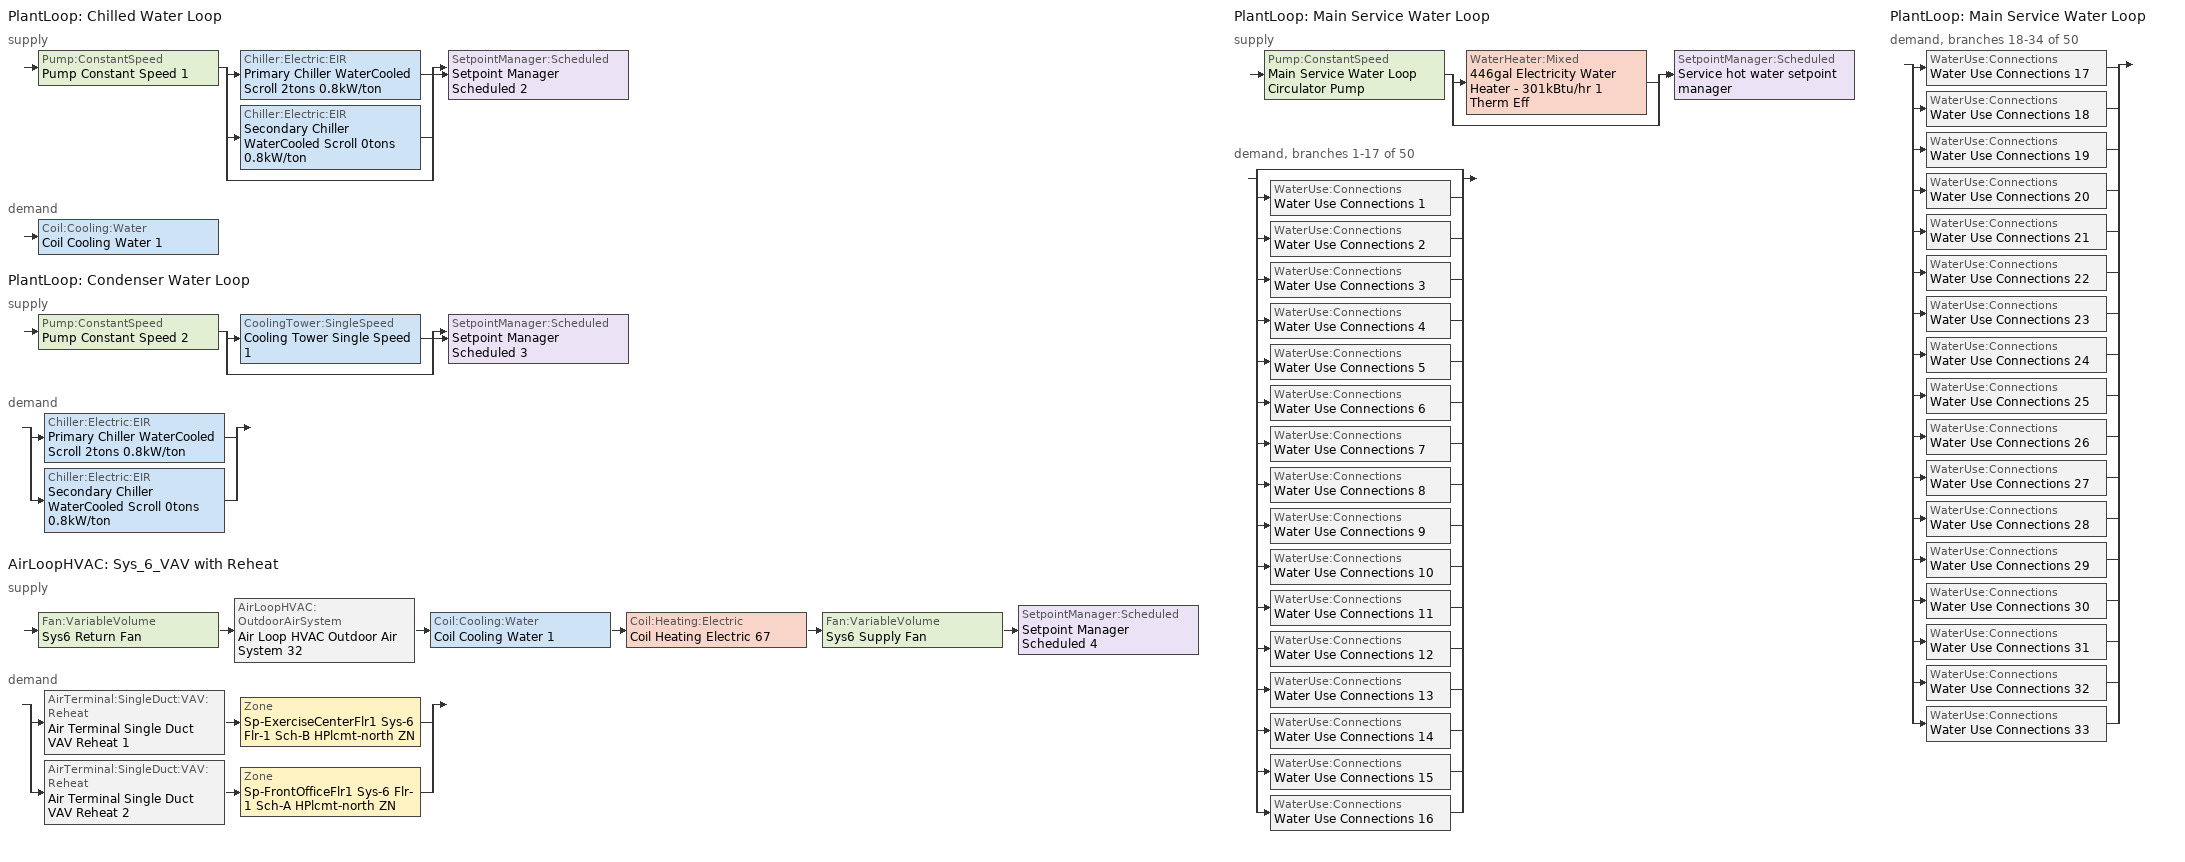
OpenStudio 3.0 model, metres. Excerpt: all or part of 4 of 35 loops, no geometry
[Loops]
PlantLoop 'Chilled Water Loop'
 supply: Pump:ConstantSpeed 'Pump Constant Speed 1' > split
  | Chiller:Electric:EIR 'Primary Chiller WaterCooled Scroll 2tons 0.8kW/ton'
  | Chiller:Electric:EIR 'Secondary Chiller WaterCooled Scroll 0tons 0.8kW/ton'
  | bypass
  join > SetpointManager:Scheduled 'Setpoint Manager Scheduled 2'
 demand: Coil:Cooling:Water 'Coil Cooling Water 1'
PlantLoop 'Condenser Water Loop'
 supply: Pump:ConstantSpeed 'Pump Constant Speed 2' > split
  | CoolingTower:SingleSpeed 'Cooling Tower Single Speed 1'
  | bypass
  join > SetpointManager:Scheduled 'Setpoint Manager Scheduled 3'
 demand: split
  | Chiller:Electric:EIR 'Primary Chiller WaterCooled Scroll 2tons 0.8kW/ton'
  | Chiller:Electric:EIR 'Secondary Chiller WaterCooled Scroll 0tons 0.8kW/ton'
AirLoopHVAC 'Sys_6_VAV with Reheat'
 supply: Fan:VariableVolume 'Sys6 Return Fan' > AirLoopHVAC:OutdoorAirSystem 'Air Loop HVAC Outdoor Air System 32' > Coil:Cooling:Water 'Coil Cooling Water 1' > Coil:Heating:Electric 'Coil Heating Electric 67' > Fan:VariableVolume 'Sys6 Supply Fan' > SetpointManager:Scheduled 'Setpoint Manager Scheduled 4'
 demand: split
  | AirTerminal:SingleDuct:VAV:Reheat 'Air Terminal Single Duct VAV Reheat 1' > Zone 'Sp-ExerciseCenterFlr1 Sys-6 Flr-1 Sch-B HPlcmt-north ZN'
  | AirTerminal:SingleDuct:VAV:Reheat 'Air Terminal Single Duct VAV Reheat 2' > Zone 'Sp-FrontOfficeFlr1 Sys-6 Flr-1 Sch-A HPlcmt-north ZN'
PlantLoop 'Main Service Water Loop'
 supply: Pump:ConstantSpeed 'Main Service Water Loop Circulator Pump' > split
  | WaterHeater:Mixed '446gal Electricity Water Heater - 301kBtu/hr 1 Therm Eff'
  | bypass
  join > SetpointManager:Scheduled 'Service hot water setpoint manager'
 demand, branches 1-17 of 50: split
  | bypass
  | WaterUse:Connections 'Water Use Connections 1'
  | WaterUse:Connections 'Water Use Connections 2'
  | WaterUse:Connections 'Water Use Connections 3'
  | WaterUse:Connections 'Water Use Connections 4'
  | WaterUse:Connections 'Water Use Connections 5'
  | WaterUse:Connections 'Water Use Connections 6'
  | WaterUse:Connections 'Water Use Connections 7'
  | WaterUse:Connections 'Water Use Connections 8'
  | WaterUse:Connections 'Water Use Connections 9'
  | WaterUse:Connections 'Water Use Connections 10'
  | WaterUse:Connections 'Water Use Connections 11'
  | WaterUse:Connections 'Water Use Connections 12'
  | WaterUse:Connections 'Water Use Connections 13'
  | WaterUse:Connections 'Water Use Connections 14'
  | WaterUse:Connections 'Water Use Connections 15'
  | WaterUse:Connections 'Water Use Connections 16'
PlantLoop 'Main Service Water Loop'
 demand, branches 18-34 of 50: split
  | WaterUse:Connections 'Water Use Connections 17'
  | WaterUse:Connections 'Water Use Connections 18'
  | WaterUse:Connections 'Water Use Connections 19'
  | WaterUse:Connections 'Water Use Connections 20'
  | WaterUse:Connections 'Water Use Connections 21'
  | WaterUse:Connections 'Water Use Connections 22'
  | WaterUse:Connections 'Water Use Connections 23'
  | WaterUse:Connections 'Water Use Connections 24'
  | WaterUse:Connections 'Water Use Connections 25'
  | WaterUse:Connections 'Water Use Connections 26'
  | WaterUse:Connections 'Water Use Connections 27'
  | WaterUse:Connections 'Water Use Connections 28'
  | WaterUse:Connections 'Water Use Connections 29'
  | WaterUse:Connections 'Water Use Connections 30'
  | WaterUse:Connections 'Water Use Connections 31'
  | WaterUse:Connections 'Water Use Connections 32'
  | WaterUse:Connections 'Water Use Connections 33'
[Sizing:Zone] Zone Cooling Design Supply Air Temperature Input Method=SupplyAirTemperature; Zone Cooling Design Supply Air Temperature {C}=13; Zone Cooling Design Supply Air Temperature Difference {deltaC}=11.11; Zone Heating Design Supply Air Temperature Input Method=SupplyAirTemperature; Zone Heating Design Supply Air Temperature {C}=43; Zone Heating Design Supply Air Temperature Difference {deltaC}=11.11; Zone Cooling Design Supply Air Humidity Ratio {kg-H2O/kg-air}=0.0085; Zone Heating Design Supply Air Humidity Ratio {kg-H2O/kg-air}=0.008; Zone Heating Sizing Factor=1.3; Zone Cooling Sizing Factor=1.1; Cooling Design Air Flow Method=DesignDay; Heating Design Air Flow Method=DesignDay; Account for Dedicated Outdoor Air System=No; Dedicated Outdoor Air System Control Strategy=NeutralSupplyAir; Dedicated Outdoor Air Low Setpoint Temperature for Design {C}=autosize; Dedicated Outdoor Air High Setpoint Temperature for Design {C}=autosize
Sp-ExerciseCenterFlr1 Sys-6 Flr-1 Sch-B HPlcmt-north ZN; Sp-FrontOfficeFlr1 Sys-6 Flr-1 Sch-A HPlcmt-north ZN
[Zone equipment]
Sp-ExerciseCenterFlr1 Sys-6 Flr-1 Sch-B HPlcmt-north ZN: Air Terminal Single Duct VAV Reheat 1, Zone HVAC Baseboard Convective Electric 66
Sp-FrontOfficeFlr1 Sys-6 Flr-1 Sch-A HPlcmt-north ZN: Air Terminal Single Duct VAV Reheat 2, Zone HVAC Baseboard Convective Electric 67
[AirLoopHVAC]
Sys_6_VAV with Reheat: Availability Schedule=Sys_6_VAV with Reheat Occ Sch; Design Supply Air Flow Rate {m3/s}=AutoSize
[Sizing:System]
Sys_6_VAV with Reheat: Type of Load to Size On=Sensible; Design Outdoor Air Flow Rate {m3/s}=Autosize; Central Heating Maximum System Air Flow Ratio=0.3; Preheat Design Temperature {C}=7; Preheat Design Humidity Ratio {kg-H2O/kg-Air}=0.008; Precool Design Temperature {C}=12.8; Precool Design Humidity Ratio {kg-H2O/kg-Air}=0.008; Central Cooling Design Supply Air Temperature {C}=13; Central Heating Design Supply Air Temperature {C}=13.1; Sizing Option=NonCoincident; 100% Outdoor Air in Cooling=No; 100% Outdoor Air in Heating=No; Central Cooling Design Supply Air Humidity Ratio {kg-H2O/kg-Air}=0.0085; Central Heating Design Supply Air Humidity Ratio {kg-H2O/kg-Air}=0.008; Cooling Design Air Flow Method=DesignDay; Cooling Design Air Flow Rate {m3/s}=0; Heating Design Air Flow Method=DesignDay; Heating Design Air Flow Rate {m3/s}=0; System Outdoor Air Method=ZoneSum; Zone Maximum Outdoor Air Fraction=1; Cooling Supply Air Flow Rate Per Floor Area {m3/s-m2}=0.00996765; Cooling Fraction of Autosized Cooling Supply Air Flow Rate=1; Cooling Supply Air Flow Rate Per Unit Cooling Capacity {m3/s-W}=3.94755e-05; Heating Supply Air Flow Rate Per Floor Area {m3/s-m2}=0.00996765; Heating Fraction of Autosized Heating Supply Air Flow Rate=1; Heating Fraction of Autosized Cooling Supply Air Flow Rate=1; Heating Supply Air Flow Rate Per Unit Heating Capacity {m3/s-W}=3.15882e-05; Cooling Design Capacity Method=CoolingDesignCapacity; Cooling Design Capacity {W}=autosize; Cooling Design Capacity Per Floor Area {W/m2}=234.7; Fraction of Autosized Cooling Design Capacity=1; Heating Design Capacity Method=HeatingDesignCapacity; Heating Design Capacity {W}=autosize; Heating Design Capacity Per Floor Area {W/m2}=157; Fraction of Autosized Heating Design Capacity=1; Central Cooling Capacity Control Method=OnOff
[Coil:Heating:Electric] Availability Schedule=Always On Discrete
Coil Heating Electric 67; Coil Heating Electric 68; Coil Heating Electric 69
[Controller:OutdoorAir]
Controller Outdoor Air 32: Minimum Outdoor Air Flow Rate {m3/s}=autosize; Maximum Outdoor Air Flow Rate {m3/s}=Autosize; Economizer Control Type=NoEconomizer; Economizer Control Action Type=ModulateFlow; Economizer Maximum Limit Dry-Bulb Temperature {C}=28; Economizer Maximum Limit Enthalpy {J/kg}=64000; Economizer Minimum Limit Dry-Bulb Temperature {C}=-100; Lockout Type=NoLockout; Minimum Limit Type=FixedMinimum; Minimum Outdoor Air Schedule=Sys_6_VAV with Reheat Occ Sch; Controller Mechanical Ventilation=Controller Mechanical Ventilation 32; High Humidity Control=No; Heat Recovery Bypass Control Type=BypassWhenWithinEconomizerLimits
[Controller:MechanicalVentilation]
Controller Mechanical Ventilation 32: Availability Schedule=Always On Discrete; System Outdoor Air Method=ZoneSum
[AirLoopHVAC:OutdoorAirSystem]
Air Loop HVAC Outdoor Air System 32: Controller=Controller Outdoor Air 32
[SetpointManager:Scheduled] Control Variable=Temperature
Name | Schedule
Setpoint Manager Scheduled 2 | CHW Temp
Setpoint Manager Scheduled 3 | CW Temp
Setpoint Manager Scheduled 4 | Supply Air Temp
Service hot water setpoint manager | Service Water Loop Temp - 140F
[ZoneHVAC:Baseboard:Convective:Electric] Availability Schedule=Always On Discrete; Nominal Capacity {W}=autosize; Efficiency=1
Zone HVAC Baseboard Convective Electric 66; Zone HVAC Baseboard Convective Electric 67
[PlantLoop] Glycol Concentration=0; Plant Loop Volume {m3}=Autocalculate; Load Distribution Scheme=Optimal
Name | Maximum Loop Temperature {C} | Minimum Loop Temperature {C}
Chilled Water Loop; Condenser Water Loop
Main Service Water Loop | 60 | 10
[Sizing:Plant] Sizing Option=NonCoincident; Zone Timesteps in Averaging Window=1; Coincident Sizing Factor Mode=None
Name | Loop Type | Design Loop Exit Temperature {C} | Loop Design Temperature Difference {deltaC}
Chilled Water Loop | Cooling | 7 | 6
Condenser Water Loop | Condenser | 29 | 6
Main Service Water Loop | Heating | 60 | 5
[Pump:ConstantSpeed] Rated Flow Rate {m3/s}=autosize; Rated Power Consumption {W}=autosize; Motor Efficiency=0.855; Fraction of Motor Inefficiencies to Fluid Stream=0; Pump Control Type=Intermittent; Design Power Sizing Method=PowerPerFlowPerPressure; Design Electric Power per Unit Flow Rate {W/(m3/s)}=348701.1; Design Shaft Power per Unit Flow Rate per Unit Head {W-s/m3-Pa}=1.28205
Name | Rated Pump Head {Pa}
Pump Constant Speed 1; Pump Constant Speed 2 | 179352
Main Service Water Loop Circulator Pump | 172447
[Chiller:Electric:EIR] Reference COP {W/W}=4.5032; Reference Chilled Water Flow Rate {m3/s}=Autosize; Cooling Capacity Function of Temperature Curve=WaterCooled_Scroll_CAPFT_NECB2011; Electric Input to Cooling Output Ratio Function of Temperature Curve=WaterCooled_Scroll_EIRFT_NECB2011; Electric Input to Cooling Output Ratio Function of Part Load Ratio Curve=WaterCooled_Scroll_EIRFPLR_NECB2011; Minimum Part Load Ratio=0.25; Minimum Unloading Ratio=0.25; Condenser Type=WaterCooled; Chiller Flow Mode=LeavingSetpointModulated; Design Heat Recovery Water Flow Rate {m3/s}=Autosize; Sizing Factor=1; Basin Heater Capacity {W/K}=0; Basin Heater Setpoint Temperature {C}=10; Condenser Heat Recovery Relative Capacity Fraction=1
Name | Reference Capacity {W}
Primary Chiller WaterCooled Scroll 2tons 0.8kW/ton | 7365.48
Secondary Chiller WaterCooled Scroll 0tons 0.8kW/ton | 0.001
[CoolingTower:SingleSpeed]
Cooling Tower Single Speed 1: Design Water Flow Rate {m3/s}=autosize; Design Air Flow Rate {m3/s}=autosize; Fan Power at Design Air Flow Rate {W}=135.016; U-Factor Times Area Value at Design Air Flow Rate {W/K}=autosize; Air Flow Rate in Free Convection Regime {m3/s}=autosize; U-Factor Times Area Value at Free Convection Air Flow Rate {W/K}=autosize; Performance Input Method=UFactorTimesAreaAndDesignWaterFlowRate; Free Convection Capacity {W}=0; Basin Heater Capacity {W/K}=0; Evaporation Loss Mode=LossFactor; Evaporation Loss Factor {percent/K}=0.2; Drift Loss Percent {percent}=0.008; Blowdown Calculation Mode=ConcentrationRatio; Blowdown Concentration Ratio=3; Capacity Control=FanCycling; Number of Cells=1; Cell Control=MinimalCell; Cell Minimum  Water Flow Rate Fraction=0.33; Cell Maximum Water Flow Rate Fraction=2.5; Sizing Factor=1; Free Convection Air Flow Rate Sizing Factor=0.1; Free Convection U-Factor Times Area Value Sizing Factor=0.1; Heat Rejection Capacity and Nominal Capacity Sizing Ratio=1.25; Free Convection Nominal Capacity Sizing Factor=0.1; Design Inlet Air Dry-Bulb Temperature {C}=35; Design Inlet Air Wet-Bulb Temperature {C}=24; Design Approach Temperature {deltaC}=5; Design Range Temperature {deltaC}=6
[Fan:VariableVolume] Availability Schedule=Always On Discrete; Maximum Flow Rate {m3/s}=Autosize; Fan Power Minimum Flow Rate Input Method=Fraction; Fan Power Minimum Flow Fraction=0.68; Fan Power Minimum Air Flow Rate {m3/s}=0; Motor In Airstream Fraction=1; Fan Power Coefficient 1=-2.4176; Fan Power Coefficient 2=9.5874; Fan Power Coefficient 3=-11.559; Fan Power Coefficient 4=5.4009; Fan Power Coefficient 5=0
Name | Fan Total Efficiency | Pressure Rise {Pa} | Motor Efficiency
Sys6 Supply Fan | 0.549965 | 1000 | 0.8461
Sys6 Return Fan | 0.299975 | 250 | 0.4615
[Coil:Cooling:Water]
Coil Cooling Water 1: Availability Schedule=Always On Discrete
[Controller:WaterCoil]
Controller Water Coil 1: Water Coil=Coil Cooling Water 1; Action=Reverse; Minimum Actuated Flow {m3/s}=0
[AirTerminal:SingleDuct:VAV:Reheat] Availability Schedule=Always On Discrete; Maximum Air Flow Rate {m3/s}=AutoSize; Zone Minimum Air Flow Input Method=Constant; Constant Minimum Air Flow Fraction=0.3; Maximum Hot Water or Steam Flow Rate {m3/s}=AutoSize; Minimum Hot Water or Steam Flow Rate {m3/s}=0; Convergence Tolerance=0.001; Damper Heating Action=Normal; Maximum Flow per Zone Floor Area During Reheat {m3/s-m2}=AutoSize; Maximum Flow Fraction During Reheat=0.5; Maximum Reheat Air Temperature {C}=43; Control For Outdoor Air=No
Name | Fixed Minimum Air Flow Rate {m3/s} | Reheat Coil
Air Terminal Single Duct VAV Reheat 1 | 0.0652179 | Coil Heating Electric 68
Air Terminal Single Duct VAV Reheat 2 | 0.260872 | Coil Heating Electric 69
[WaterHeater:Mixed]
446gal Electricity Water Heater - 301kBtu/hr 1 Therm Eff: Tank Volume {m3}=1.68934; Setpoint Temperature Schedule=Service Water Loop Temp - 140F; Deadband Temperature Difference {deltaC}=2; Maximum Temperature Limit {C}=60; Heater Control Type=Cycle; Heater Maximum Capacity {W}=88267.9; Heater Fuel Type=Electricity; Heater Thermal Efficiency=1; Off Cycle Parasitic Fuel Consumption Rate {W}=137.414; Off Cycle Parasitic Fuel Type=Electricity; Off Cycle Parasitic Heat Fraction to Tank=0.8; On Cycle Parasitic Fuel Consumption Rate {W}=137.414; On Cycle Parasitic Fuel Type=Electricity; On Cycle Parasitic Heat Fraction to Tank=0; Ambient Temperature Indicator=Schedule; Ambient Temperature Schedule=Water Heater Ambient Temp Schedule - 70f; Off Cycle Loss Coefficient to Ambient Temperature {W/K}=5.7228; On Cycle Loss Coefficient to Ambient Temperature {W/K}=5.7228; Use Side Effectiveness=1; Source Side Effectiveness=1; Use Side Design Flow Rate {m3/s}=autosize; Source Side Design Flow Rate {m3/s}=autosize; Indirect Water Heating Recovery Time {hr}=1.5; Source Side Flow Control Mode=IndirectHeatPrimarySetpoint
[WaterUse:Connections]
Name | Water Use Equipment Name 1
Water Use Connections 1 | Employeeloungeflr1 Service Water Use 0.02gal/min
Water Use Connections 2 | Exercisecenterflr1 Service Water Use 0.05gal/min
Water Use Connections 3 | Frontloungeflr1 Service Water Use 0.04gal/min
Water Use Connections 4 | Frontofficeflr1 Service Water Use 0.05gal/min
Water Use Connections 5 | Frontstorageflr1 Service Water Use 0.0gal/min
Water Use Connections 6 | Frontstorageflr2 Service Water Use 0.0gal/min
Water Use Connections 7 | Frontstorageflr3 Service Water Use 0.0gal/min
Water Use Connections 8 | Frontstorageflr4 Service Water Use 0.0gal/min
Water Use Connections 9 | Guestroom101 Service Water Use 0.07gal/min
Water Use Connections 10 | Guestroom102 Service Water Use 0.07gal/min
Water Use Connections 11 | Guestroom103 Service Water Use 0.07gal/min
Water Use Connections 12 | Guestroom104 Service Water Use 0.07gal/min
Water Use Connections 13 | Guestroom105 Service Water Use 0.07gal/min
Water Use Connections 14 | Guestroom201 Service Water Use 0.07gal/min
Water Use Connections 15 | Guestroom202_205 Service Water Use 0.27gal/min
Water Use Connections 16 | Guestroom206_208 Service Water Use 0.22gal/min
Water Use Connections 17 | Guestroom209_212 Service Water Use 0.27gal/min
Water Use Connections 18 | Guestroom213 Service Water Use 0.07gal/min
Water Use Connections 19 | Guestroom214 Service Water Use 0.07gal/min
Water Use Connections 20 | Guestroom215_218 Service Water Use 0.27gal/min
Water Use Connections 21 | Guestroom219 Service Water Use 0.07gal/min
Water Use Connections 22 | Guestroom220_223 Service Water Use 0.27gal/min
Water Use Connections 23 | Guestroom224 Service Water Use 0.07gal/min
Water Use Connections 24 | Guestroom301 Service Water Use 0.07gal/min
Water Use Connections 25 | Guestroom302_305 Service Water Use 0.27gal/min
Water Use Connections 26 | Guestroom306_308 Service Water Use 0.22gal/min
Water Use Connections 27 | Guestroom309_312 Service Water Use 0.27gal/min
Water Use Connections 28 | Guestroom313 Service Water Use 0.07gal/min
Water Use Connections 29 | Guestroom314 Service Water Use 0.07gal/min
Water Use Connections 30 | Guestroom315_318 Service Water Use 0.27gal/min
Water Use Connections 31 | Guestroom319 Service Water Use 0.07gal/min
Water Use Connections 32 | Guestroom320_323 Service Water Use 0.27gal/min
Water Use Connections 33 | Guestroom324 Service Water Use 0.07gal/min
[WaterUse:Equipment:Definition]
Name | Peak Flow Rate {m3/s} | Target Temperature Schedule | Sensible Fraction Schedule | Latent Fraction Schedule
Employeeloungeflr1 Service Water Use Def 0.02gal/min | 1.05306e-06 | Schedule Ruleset 5 | Schedule Ruleset 3 | Schedule Ruleset 4
Exercisecenterflr1 Service Water Use Def 0.05gal/min | 3.15404e-06 | Schedule Ruleset 8 | Schedule Ruleset 6 | Schedule Ruleset 7
Frontloungeflr1 Service Water Use Def 0.04gal/min | 2.61999e-06 | Schedule Ruleset 11 | Schedule Ruleset 9 | Schedule Ruleset 10
Frontofficeflr1 Service Water Use Def 0.05gal/min | 3.15743e-06 | Schedule Ruleset 14 | Schedule Ruleset 12 | Schedule Ruleset 13
Frontstorageflr1 Service Water Use Def 0.0gal/min | 2.02531e-07 | Schedule Ruleset 17 | Schedule Ruleset 15 | Schedule Ruleset 16
Frontstorageflr2 Service Water Use Def 0.0gal/min | 2.02531e-07 | Schedule Ruleset 20 | Schedule Ruleset 18 | Schedule Ruleset 19
Frontstorageflr3 Service Water Use Def 0.0gal/min | 2.02531e-07 | Schedule Ruleset 23 | Schedule Ruleset 21 | Schedule Ruleset 22
Frontstorageflr4 Service Water Use Def 0.0gal/min | 2.02531e-07 | Schedule Ruleset 26 | Schedule Ruleset 24 | Schedule Ruleset 25
Guestroom101 Service Water Use Def 0.07gal/min | 4.2109e-06 | Schedule Ruleset 29 | Schedule Ruleset 27 | Schedule Ruleset 28
Guestroom102 Service Water Use Def 0.07gal/min | 4.2109e-06 | Schedule Ruleset 32 | Schedule Ruleset 30 | Schedule Ruleset 31
Guestroom103 Service Water Use Def 0.07gal/min | 4.2109e-06 | Schedule Ruleset 35 | Schedule Ruleset 33 | Schedule Ruleset 34
Guestroom104 Service Water Use Def 0.07gal/min | 4.2106e-06 | Schedule Ruleset 38 | Schedule Ruleset 36 | Schedule Ruleset 37
Guestroom105 Service Water Use Def 0.07gal/min | 4.2106e-06 | Schedule Ruleset 41 | Schedule Ruleset 39 | Schedule Ruleset 40
Guestroom201 Service Water Use Def 0.07gal/min | 4.2109e-06 | Schedule Ruleset 44 | Schedule Ruleset 42 | Schedule Ruleset 43
Guestroom202_205 Service Water Use Def 0.27gal/min | 1.68436e-05 | Schedule Ruleset 47 | Schedule Ruleset 45 | Schedule Ruleset 46
Guestroom206_208 Service Water Use Def 0.22gal/min | 1.36044e-05 | Schedule Ruleset 50 | Schedule Ruleset 48 | Schedule Ruleset 49
Guestroom209_212 Service Water Use Def 0.27gal/min | 1.68436e-05 | Schedule Ruleset 53 | Schedule Ruleset 51 | Schedule Ruleset 52
Guestroom213 Service Water Use Def 0.07gal/min | 4.2109e-06 | Schedule Ruleset 56 | Schedule Ruleset 54 | Schedule Ruleset 55
Guestroom214 Service Water Use Def 0.07gal/min | 4.2106e-06 | Schedule Ruleset 59 | Schedule Ruleset 57 | Schedule Ruleset 58
Guestroom215_218 Service Water Use Def 0.27gal/min | 1.68424e-05 | Schedule Ruleset 62 | Schedule Ruleset 60 | Schedule Ruleset 61
Guestroom219 Service Water Use Def 0.07gal/min | 4.2106e-06 | Schedule Ruleset 65 | Schedule Ruleset 63 | Schedule Ruleset 64
Guestroom220_223 Service Water Use Def 0.27gal/min | 1.68424e-05 | Schedule Ruleset 68 | Schedule Ruleset 66 | Schedule Ruleset 67
Guestroom224 Service Water Use Def 0.07gal/min | 4.2106e-06 | Schedule Ruleset 71 | Schedule Ruleset 69 | Schedule Ruleset 70
Guestroom301 Service Water Use Def 0.07gal/min | 4.2109e-06 | Schedule Ruleset 74 | Schedule Ruleset 72 | Schedule Ruleset 73
Guestroom302_305 Service Water Use Def 0.27gal/min | 1.68436e-05 | Schedule Ruleset 77 | Schedule Ruleset 75 | Schedule Ruleset 76
Guestroom306_308 Service Water Use Def 0.22gal/min | 1.36044e-05 | Schedule Ruleset 80 | Schedule Ruleset 78 | Schedule Ruleset 79
Guestroom309_312 Service Water Use Def 0.27gal/min | 1.68436e-05 | Schedule Ruleset 83 | Schedule Ruleset 81 | Schedule Ruleset 82
Guestroom313 Service Water Use Def 0.07gal/min | 4.2109e-06 | Schedule Ruleset 86 | Schedule Ruleset 84 | Schedule Ruleset 85
Guestroom314 Service Water Use Def 0.07gal/min | 4.2106e-06 | Schedule Ruleset 89 | Schedule Ruleset 87 | Schedule Ruleset 88
Guestroom315_318 Service Water Use Def 0.27gal/min | 1.68424e-05 | Schedule Ruleset 92 | Schedule Ruleset 90 | Schedule Ruleset 91
Guestroom319 Service Water Use Def 0.07gal/min | 4.2106e-06 | Schedule Ruleset 95 | Schedule Ruleset 93 | Schedule Ruleset 94
Guestroom320_323 Service Water Use Def 0.27gal/min | 1.68424e-05 | Schedule Ruleset 98 | Schedule Ruleset 96 | Schedule Ruleset 97
Guestroom324 Service Water Use Def 0.07gal/min | 4.2106e-06 | Schedule Ruleset 101 | Schedule Ruleset 99 | Schedule Ruleset 100
[WaterUse:Equipment]
Name | Water Use Equipment Definition | Space | Flow Rate Fraction Schedule
Employeeloungeflr1 Service Water Use 0.02gal/min | Employeeloungeflr1 Service Water Use Def 0.02gal/min | EmployeeLoungeFlr1 | NECB-B-Service Water Heating
Exercisecenterflr1 Service Water Use 0.05gal/min | Exercisecenterflr1 Service Water Use Def 0.05gal/min | ExerciseCenterFlr1 | NECB-B-Service Water Heating
Frontloungeflr1 Service Water Use 0.04gal/min | Frontloungeflr1 Service Water Use Def 0.04gal/min | FrontLoungeFlr1 | NECB-H-Service Water Heating
Frontofficeflr1 Service Water Use 0.05gal/min | Frontofficeflr1 Service Water Use Def 0.05gal/min | FrontOfficeFlr1 | NECB-A-Service Water Heating
Frontstorageflr1 Service Water Use 0.0gal/min | Frontstorageflr1 Service Water Use Def 0.0gal/min | FrontStorageFlr1 | NECB-E-Service Water Heating
Frontstorageflr2 Service Water Use 0.0gal/min | Frontstorageflr2 Service Water Use Def 0.0gal/min | FrontStorageFlr2 | NECB-E-Service Water Heating
Frontstorageflr3 Service Water Use 0.0gal/min | Frontstorageflr3 Service Water Use Def 0.0gal/min | FrontStorageFlr3 | NECB-E-Service Water Heating
Frontstorageflr4 Service Water Use 0.0gal/min | Frontstorageflr4 Service Water Use Def 0.0gal/min | FrontStorageFlr4 | NECB-E-Service Water Heating
Guestroom101 Service Water Use 0.07gal/min | Guestroom101 Service Water Use Def 0.07gal/min | GuestRoom101 | NECB-F-Service Water Heating
Guestroom102 Service Water Use 0.07gal/min | Guestroom102 Service Water Use Def 0.07gal/min | GuestRoom102 | NECB-F-Service Water Heating
Guestroom103 Service Water Use 0.07gal/min | Guestroom103 Service Water Use Def 0.07gal/min | GuestRoom103 | NECB-F-Service Water Heating
Guestroom104 Service Water Use 0.07gal/min | Guestroom104 Service Water Use Def 0.07gal/min | GuestRoom104 | NECB-F-Service Water Heating
Guestroom105 Service Water Use 0.07gal/min | Guestroom105 Service Water Use Def 0.07gal/min | GuestRoom105 | NECB-F-Service Water Heating
Guestroom201 Service Water Use 0.07gal/min | Guestroom201 Service Water Use Def 0.07gal/min | GuestRoom201 | NECB-F-Service Water Heating
Guestroom202_205 Service Water Use 0.27gal/min | Guestroom202_205 Service Water Use Def 0.27gal/min | GuestRoom202_205 | NECB-F-Service Water Heating
Guestroom206_208 Service Water Use 0.22gal/min | Guestroom206_208 Service Water Use Def 0.22gal/min | GuestRoom206_208 | NECB-F-Service Water Heating
Guestroom209_212 Service Water Use 0.27gal/min | Guestroom209_212 Service Water Use Def 0.27gal/min | GuestRoom209_212 | NECB-F-Service Water Heating
Guestroom213 Service Water Use 0.07gal/min | Guestroom213 Service Water Use Def 0.07gal/min | GuestRoom213 | NECB-F-Service Water Heating
Guestroom214 Service Water Use 0.07gal/min | Guestroom214 Service Water Use Def 0.07gal/min | GuestRoom214 | NECB-F-Service Water Heating
Guestroom215_218 Service Water Use 0.27gal/min | Guestroom215_218 Service Water Use Def 0.27gal/min | GuestRoom215_218 | NECB-F-Service Water Heating
Guestroom219 Service Water Use 0.07gal/min | Guestroom219 Service Water Use Def 0.07gal/min | GuestRoom219 | NECB-F-Service Water Heating
Guestroom220_223 Service Water Use 0.27gal/min | Guestroom220_223 Service Water Use Def 0.27gal/min | GuestRoom220_223 | NECB-F-Service Water Heating
Guestroom224 Service Water Use 0.07gal/min | Guestroom224 Service Water Use Def 0.07gal/min | GuestRoom224 | NECB-F-Service Water Heating
Guestroom301 Service Water Use 0.07gal/min | Guestroom301 Service Water Use Def 0.07gal/min | GuestRoom301 | NECB-F-Service Water Heating
Guestroom302_305 Service Water Use 0.27gal/min | Guestroom302_305 Service Water Use Def 0.27gal/min | GuestRoom302_305 | NECB-F-Service Water Heating
Guestroom306_308 Service Water Use 0.22gal/min | Guestroom306_308 Service Water Use Def 0.22gal/min | GuestRoom306_308 | NECB-F-Service Water Heating
Guestroom309_312 Service Water Use 0.27gal/min | Guestroom309_312 Service Water Use Def 0.27gal/min | GuestRoom309_312 | NECB-F-Service Water Heating
Guestroom313 Service Water Use 0.07gal/min | Guestroom313 Service Water Use Def 0.07gal/min | GuestRoom313 | NECB-F-Service Water Heating
Guestroom314 Service Water Use 0.07gal/min | Guestroom314 Service Water Use Def 0.07gal/min | GuestRoom314 | NECB-F-Service Water Heating
Guestroom315_318 Service Water Use 0.27gal/min | Guestroom315_318 Service Water Use Def 0.27gal/min | GuestRoom315_318 | NECB-F-Service Water Heating
Guestroom319 Service Water Use 0.07gal/min | Guestroom319 Service Water Use Def 0.07gal/min | GuestRoom319 | NECB-F-Service Water Heating
Guestroom320_323 Service Water Use 0.27gal/min | Guestroom320_323 Service Water Use Def 0.27gal/min | GuestRoom320_323 | NECB-F-Service Water Heating
Guestroom324 Service Water Use 0.07gal/min | Guestroom324 Service Water Use Def 0.07gal/min | GuestRoom324 | NECB-F-Service Water Heating
[Schedule:Constant]
Always On Discrete: Value=1
[Schedule:Ruleset]
CHW Temp: Default Day Schedule=Schedule Day 4
CW Temp: Default Day Schedule=Schedule Day 5
Supply Air Temp: Default Day Schedule=Supply Air Temp Default
Service Water Loop Temp - 140F: Default Day Schedule=Service Water Loop Temp - 140F Default
Water Heater Ambient Temp Schedule - 70f: Default Day Schedule=Water Heater Ambient Temp Schedule - 70f Default
Schedule Ruleset 3: Default Day Schedule=Schedule Day 8
Schedule Ruleset 4: Default Day Schedule=Schedule Day 9
Schedule Ruleset 5: Default Day Schedule=Schedule Day 10
NECB-B-Service Water Heating: Default Day Schedule=NECB-B-Service Water Heating Default
Schedule Ruleset 6: Default Day Schedule=Schedule Day 11
Schedule Ruleset 7: Default Day Schedule=Schedule Day 12
Schedule Ruleset 8: Default Day Schedule=Schedule Day 13
Schedule Ruleset 9: Default Day Schedule=Schedule Day 14
Schedule Ruleset 10: Default Day Schedule=Schedule Day 15
Schedule Ruleset 11: Default Day Schedule=Schedule Day 16
NECB-H-Service Water Heating: Default Day Schedule=NECB-H-Service Water Heating Default
Schedule Ruleset 12: Default Day Schedule=Schedule Day 17
Schedule Ruleset 13: Default Day Schedule=Schedule Day 18
Schedule Ruleset 14: Default Day Schedule=Schedule Day 19
NECB-A-Service Water Heating: Default Day Schedule=NECB-A-Service Water Heating Default
Schedule Ruleset 15: Default Day Schedule=Schedule Day 20
Schedule Ruleset 16: Default Day Schedule=Schedule Day 21
Schedule Ruleset 17: Default Day Schedule=Schedule Day 22
NECB-E-Service Water Heating: Default Day Schedule=NECB-E-Service Water Heating Default
Schedule Ruleset 18: Default Day Schedule=Schedule Day 23
Schedule Ruleset 19: Default Day Schedule=Schedule Day 24
Schedule Ruleset 20: Default Day Schedule=Schedule Day 25
Schedule Ruleset 21: Default Day Schedule=Schedule Day 26
Schedule Ruleset 22: Default Day Schedule=Schedule Day 27
Schedule Ruleset 23: Default Day Schedule=Schedule Day 28
Schedule Ruleset 24: Default Day Schedule=Schedule Day 29
Schedule Ruleset 25: Default Day Schedule=Schedule Day 30
Schedule Ruleset 26: Default Day Schedule=Schedule Day 31
Schedule Ruleset 27: Default Day Schedule=Schedule Day 32
Schedule Ruleset 28: Default Day Schedule=Schedule Day 33
Schedule Ruleset 29: Default Day Schedule=Schedule Day 34
NECB-F-Service Water Heating: Default Day Schedule=NECB-F-Service Water Heating Default
Schedule Ruleset 30: Default Day Schedule=Schedule Day 35
Schedule Ruleset 31: Default Day Schedule=Schedule Day 36
Schedule Ruleset 32: Default Day Schedule=Schedule Day 37
Schedule Ruleset 33: Default Day Schedule=Schedule Day 38
Schedule Ruleset 34: Default Day Schedule=Schedule Day 39
Schedule Ruleset 35: Default Day Schedule=Schedule Day 40
Schedule Ruleset 36: Default Day Schedule=Schedule Day 41
Schedule Ruleset 37: Default Day Schedule=Schedule Day 42
Schedule Ruleset 38: Default Day Schedule=Schedule Day 43
Schedule Ruleset 39: Default Day Schedule=Schedule Day 44
Schedule Ruleset 40: Default Day Schedule=Schedule Day 45
Schedule Ruleset 41: Default Day Schedule=Schedule Day 46
Schedule Ruleset 42: Default Day Schedule=Schedule Day 47
Schedule Ruleset 43: Default Day Schedule=Schedule Day 48
Schedule Ruleset 44: Default Day Schedule=Schedule Day 49
Schedule Ruleset 45: Default Day Schedule=Schedule Day 50
Schedule Ruleset 46: Default Day Schedule=Schedule Day 51
Schedule Ruleset 47: Default Day Schedule=Schedule Day 52
Schedule Ruleset 48: Default Day Schedule=Schedule Day 53
Schedule Ruleset 49: Default Day Schedule=Schedule Day 54
Schedule Ruleset 50: Default Day Schedule=Schedule Day 55
Schedule Ruleset 51: Default Day Schedule=Schedule Day 56
Schedule Ruleset 52: Default Day Schedule=Schedule Day 57
Schedule Ruleset 53: Default Day Schedule=Schedule Day 58
Schedule Ruleset 54: Default Day Schedule=Schedule Day 59
Schedule Ruleset 55: Default Day Schedule=Schedule Day 60
Schedule Ruleset 56: Default Day Schedule=Schedule Day 61
Schedule Ruleset 57: Default Day Schedule=Schedule Day 62
Schedule Ruleset 58: Default Day Schedule=Schedule Day 63
Schedule Ruleset 59: Default Day Schedule=Schedule Day 64
Schedule Ruleset 60: Default Day Schedule=Schedule Day 65
Schedule Ruleset 61: Default Day Schedule=Schedule Day 66
Schedule Ruleset 62: Default Day Schedule=Schedule Day 67
Schedule Ruleset 63: Default Day Schedule=Schedule Day 68
Schedule Ruleset 64: Default Day Schedule=Schedule Day 69
Schedule Ruleset 65: Default Day Schedule=Schedule Day 70
Schedule Ruleset 66: Default Day Schedule=Schedule Day 71
Schedule Ruleset 67: Default Day Schedule=Schedule Day 72
Schedule Ruleset 68: Default Day Schedule=Schedule Day 73
Schedule Ruleset 69: Default Day Schedule=Schedule Day 74
Schedule Ruleset 70: Default Day Schedule=Schedule Day 75
Schedule Ruleset 71: Default Day Schedule=Schedule Day 76
Schedule Ruleset 72: Default Day Schedule=Schedule Day 77
Schedule Ruleset 73: Default Day Schedule=Schedule Day 78
Schedule Ruleset 74: Default Day Schedule=Schedule Day 79
Schedule Ruleset 75: Default Day Schedule=Schedule Day 80
Schedule Ruleset 76: Default Day Schedule=Schedule Day 81
Schedule Ruleset 77: Default Day Schedule=Schedule Day 82
Schedule Ruleset 78: Default Day Schedule=Schedule Day 83
Schedule Ruleset 79: Default Day Schedule=Schedule Day 84
Schedule Ruleset 80: Default Day Schedule=Schedule Day 85
Schedule Ruleset 81: Default Day Schedule=Schedule Day 86
Schedule Ruleset 82: Default Day Schedule=Schedule Day 87
Schedule Ruleset 83: Default Day Schedule=Schedule Day 88
Schedule Ruleset 84: Default Day Schedule=Schedule Day 89
Schedule Ruleset 85: Default Day Schedule=Schedule Day 90
Schedule Ruleset 86: Default Day Schedule=Schedule Day 91
Schedule Ruleset 87: Default Day Schedule=Schedule Day 92
Schedule Ruleset 88: Default Day Schedule=Schedule Day 93
Schedule Ruleset 89: Default Day Schedule=Schedule Day 94
Schedule Ruleset 90: Default Day Schedule=Schedule Day 95
Schedule Ruleset 91: Default Day Schedule=Schedule Day 96
Schedule Ruleset 92: Default Day Schedule=Schedule Day 97
Schedule Ruleset 93: Default Day Schedule=Schedule Day 98
Schedule Ruleset 94: Default Day Schedule=Schedule Day 99
Schedule Ruleset 95: Default Day Schedule=Schedule Day 100
Schedule Ruleset 96: Default Day Schedule=Schedule Day 101
Schedule Ruleset 97: Default Day Schedule=Schedule Day 102
Schedule Ruleset 98: Default Day Schedule=Schedule Day 103
Schedule Ruleset 99: Default Day Schedule=Schedule Day 104
Schedule Ruleset 100: Default Day Schedule=Schedule Day 105
Schedule Ruleset 101: Default Day Schedule=Schedule Day 106
Sys_6_VAV with Reheat Occ Sch: Default Day Schedule=Sys_6_VAV with Reheat Occ Sch Default; Summer Design Day Schedule=Sys_6_VAV with Reheat Occ Sch Summer Design Day; Winter Design Day Schedule=Sys_6_VAV with Reheat Occ Sch Winter Design Day
[Schedule:Day]
Schedule Day 4; wkdCHW Temp 1; satCHW Temp 1; sunCHW Temp 1: 1, 0, 7, 2, 0, 7, 3, 0, 7, 4, 0, 7, 5, 0, 7, 6, 0, 7, 7, 0, 7, 8, 0, 7, 9, 0, 7, 10, 0, 7, 11, 0, 7, 12, 0, 7, 13, 0, 7, 14, 0, 7, 15, 0, 7, 16, 0, 7, 17, 0, 7, 18, 0, 7, 19, 0, 7, 20, 0, 7, 21, 0, 7, 22, 0, 7, 23, 0, 7, 24, 0, 7
Schedule Day 5; wkdCW Temp 1; satCW Temp 1; sunCW Temp 1: 1, 0, 29, 2, 0, 29, 3, 0, 29, 4, 0, 29, 5, 0, 29, 6, 0, 29, 7, 0, 29, 8, 0, 29, 9, 0, 29, 10, 0, 29, 11, 0, 29, 12, 0, 29, 13, 0, 29, 14, 0, 29, 15, 0, 29, 16, 0, 29, 17, 0, 29, 18, 0, 29, 19, 0, 29, 20, 0, 29, 21, 0, 29, 22, 0, 29, 23, 0, 29, 24, 0, 29
Supply Air Temp Default: 24, 0, 13
Service Water Loop Temp - 140F Default; Schedule Day 10; Schedule Day 13; Schedule Day 16; Schedule Day 19; Schedule Day 22; Schedule Day 25; Schedule Day 28; Schedule Day 31; Schedule Day 34; Schedule Day 37; Schedule Day 40; Schedule Day 43; Schedule Day 46; Schedule Day 49; Schedule Day 52; Schedule Day 55; Schedule Day 58; Schedule Day 61; Schedule Day 64; Schedule Day 67; Schedule Day 70; Schedule Day 73; Schedule Day 76; Schedule Day 79; Schedule Day 82; Schedule Day 85; Schedule Day 88; Schedule Day 91; Schedule Day 94; Schedule Day 97; Schedule Day 100; Schedule Day 103; Schedule Day 106: 24, 0, 60
Water Heater Ambient Temp Schedule - 70f Default: 24, 0, 21.1111
Schedule Day 8; Schedule Day 11; Schedule Day 14; Schedule Day 17; Schedule Day 20; Schedule Day 23; Schedule Day 26; Schedule Day 29; Schedule Day 32; Schedule Day 35; Schedule Day 38; Schedule Day 41; Schedule Day 44; Schedule Day 47; Schedule Day 50; Schedule Day 53; Schedule Day 56; Schedule Day 59; Schedule Day 62; Schedule Day 65; Schedule Day 68; Schedule Day 71; Schedule Day 74; Schedule Day 77; Schedule Day 80; Schedule Day 83; Schedule Day 86; Schedule Day 89; Schedule Day 92; Schedule Day 95; Schedule Day 98; Schedule Day 101; Schedule Day 104: 24, 0, 0.2
Schedule Day 9; Schedule Day 12; Schedule Day 15; Schedule Day 18; NECB-A-Service Water Heating Sat Day; NECB-A-Service Water Heating Sun|Hol Day; Schedule Day 21; NECB-E-Service Water Heating Sun|Hol Day; Schedule Day 24; Schedule Day 27; Schedule Day 30; Schedule Day 33; Schedule Day 36; Schedule Day 39; Schedule Day 42; Schedule Day 45; Schedule Day 48; Schedule Day 51; Schedule Day 54; Schedule Day 57; Schedule Day 60; Schedule Day 63; Schedule Day 66; Schedule Day 69; Schedule Day 72; Schedule Day 75; Schedule Day 78; Schedule Day 81; Schedule Day 84; Schedule Day 87; Schedule Day 90; Schedule Day 93; Schedule Day 96; Schedule Day 99; Schedule Day 102; Schedule Day 105: 24, 0, 0.05
NECB-B-Service Water Heating Default; NECB-B-Service Water Heating Default|Wkdy Day: 1, 0, 0.6, 2, 0, 0.5, 9, 0, 0.05, 11, 0, 0.7, 12, 0, 0.4, 13, 0, 0.5, 15, 0, 0.6, 16, 0, 0.4, 18, 0, 0.3, 19, 0, 0.4, 20, 0, 0.5, 22, 0, 0.8, 24, 0, 0.9
NECB-B-Service Water Heating Sat Day: 1, 0, 0.7, 2, 0, 0.6, 9, 0, 0.05, 11, 0, 0.7, 12, 0, 0.4, 13, 0, 0.5, 15, 0, 0.6, 16, 0, 0.4, 18, 0, 0.3, 19, 0, 0.4, 20, 0, 0.5, 22, 0, 0.8, 24, 0, 0.9
NECB-B-Service Water Heating Sun|Hol Day: 1, 0, 0.5, 2, 0, 0.6, 9, 0, 0.05, 11, 0, 0.7, 12, 0, 0.4, 13, 0, 0.5, 15, 0, 0.6, 16, 0, 0.4, 18, 0, 0.3, 19, 0, 0.4, 20, 0, 0.5, 22, 0, 0.8, 24, 0, 0.5
NECB-H-Service Water Heating Default; NECB-H-Service Water Heating Default|Wkdy Day; NECB-H-Service Water Heating Sat Day; NECB-H-Service Water Heating Sun|Hol Day: 24, 0, 0.9
NECB-A-Service Water Heating Default; NECB-A-Service Water Heating Default|Wkdy Day: 7, 0, 0.05, 8, 0, 0.1, 10, 0, 0.5, 16, 0, 0.9, 17, 0, 0.7, 18, 0, 0.5, 19, 0, 0.3, 22, 0, 0.2, 24, 0, 0.05
NECB-E-Service Water Heating Default; NECB-E-Service Water Heating Default|Wkdy Day: 8, 0, 0.05, 9, 0, 0.1, 10, 0, 0.4, 12, 0, 0.5, 13, 0, 0.7, 14, 0, 0.9, 15, 0, 0.8, 16, 0, 0.7, 17, 0, 0.8, 18, 0, 0.3, 24, 0, 0.05
NECB-E-Service Water Heating Sat Day: 10, 0, 0.05, 12, 0, 0.2, 13, 0, 0.4, 16, 0, 0.2, 24, 0, 0.05
NECB-F-Service Water Heating Default; NECB-F-Service Water Heating Default|Wkdy Day: 1, 0, 0.5, 2, 0, 0.3, 3, 0, 0.2, 5, 0, 0.1, 6, 0, 0.2, 7, 0, 0.4, 8, 0, 0.6, 9, 0, 0.9, 10, 0, 0.7, 12, 0, 0.5, 13, 0, 0.4, 14, 0, 0.5, 15, 0, 0.4, 19, 0, 0.3, 20, 0, 0.5, 24, 0, 0.7
NECB-F-Service Water Heating Sat Day: 1, 0, 0.5, 2, 0, 0.3, 3, 0, 0.2, 5, 0, 0.1, 6, 0, 0.2, 7, 0, 0.4, 8, 0, 0.5, 9, 0, 0.8, 10, 0, 0.6, 15, 0, 0.5, 16, 0, 0.4, 19, 0, 0.3, 20, 0, 0.5, 24, 0, 0.7
NECB-F-Service Water Heating Sun|Hol Day: 1, 0, 0.5, 2, 0, 0.3, 3, 0, 0.2, 5, 0, 0.1, 6, 0, 0.2, 8, 0, 0.4, 9, 0, 0.6, 10, 0, 0.9, 11, 0, 0.7, 14, 0, 0.5, 15, 0, 0.4, 19, 0, 0.3, 20, 0, 0.4, 24, 0, 0.6
Sys_6_VAV with Reheat Occ Sch Default: 8, 0, 0, 24, 0, 1
Sys_6_VAV with Reheat Occ Sch Winter Design Day; Sys_6_VAV with Reheat Occ Sch Summer Design Day: 24, 0, 1
Sys_6_VAV with Reheat Occ Sch Saturday: 1, 0, 1, 11, 0, 0, 15, 0, 1, 18, 0, 0, 24, 0, 1
Sys_6_VAV with Reheat Occ Sch Sunday: 11, 0, 0, 15, 0, 1, 18, 0, 0, 22, 0, 1, 24, 0, 0
[Schedule:Rule] Date Specification Type=DateRange; Start Month=1; Start Day=1; End Month=12; End Day=31
Name | Schedule Ruleset | Rule Order | Day Schedule | Apply Sunday | Apply Monday | Apply Tuesday | Apply Wednesday | Apply Thursday | Apply Friday | Apply Saturday
wkdCHW Temp rule | CHW Temp | 2 | wkdCHW Temp 1 | No | Yes | Yes | Yes | Yes | Yes | No
satCHW Temprule | CHW Temp | 1 | satCHW Temp 1 | No | No | No | No | No | No | Yes
sunCHW Temprule | CHW Temp | 0 | sunCHW Temp 1 | Yes | No | No | No | No | No | No
wkdCW Temp rule | CW Temp | 2 | wkdCW Temp 1 | No | Yes | Yes | Yes | Yes | Yes | No
satCW Temprule | CW Temp | 1 | satCW Temp 1 | No | No | No | No | No | No | Yes
sunCW Temprule | CW Temp | 0 | sunCW Temp 1 | Yes | No | No | No | No | No | No
Schedule Rule 92 | NECB-B-Service Water Heating | 2 | NECB-B-Service Water Heating Default|Wkdy Day |  | Yes | Yes | Yes | Yes | Yes
Schedule Rule 93 | NECB-B-Service Water Heating | 1 | NECB-B-Service Water Heating Sat Day |  |  |  |  |  |  | Yes
Schedule Rule 94 | NECB-B-Service Water Heating | 0 | NECB-B-Service Water Heating Sun|Hol Day | Yes
Schedule Rule 95 | NECB-H-Service Water Heating | 2 | NECB-H-Service Water Heating Default|Wkdy Day |  | Yes | Yes | Yes | Yes | Yes
Schedule Rule 96 | NECB-H-Service Water Heating | 1 | NECB-H-Service Water Heating Sat Day |  |  |  |  |  |  | Yes
Schedule Rule 97 | NECB-H-Service Water Heating | 0 | NECB-H-Service Water Heating Sun|Hol Day | Yes
Schedule Rule 98 | NECB-A-Service Water Heating | 2 | NECB-A-Service Water Heating Default|Wkdy Day |  | Yes | Yes | Yes | Yes | Yes
Schedule Rule 99 | NECB-A-Service Water Heating | 1 | NECB-A-Service Water Heating Sat Day |  |  |  |  |  |  | Yes
Schedule Rule 100 | NECB-A-Service Water Heating | 0 | NECB-A-Service Water Heating Sun|Hol Day | Yes
Schedule Rule 101 | NECB-E-Service Water Heating | 2 | NECB-E-Service Water Heating Default|Wkdy Day |  | Yes | Yes | Yes | Yes | Yes
Schedule Rule 102 | NECB-E-Service Water Heating | 1 | NECB-E-Service Water Heating Sat Day |  |  |  |  |  |  | Yes
Schedule Rule 103 | NECB-E-Service Water Heating | 0 | NECB-E-Service Water Heating Sun|Hol Day | Yes
Schedule Rule 104 | NECB-F-Service Water Heating | 2 | NECB-F-Service Water Heating Default|Wkdy Day |  | Yes | Yes | Yes | Yes | Yes
Schedule Rule 105 | NECB-F-Service Water Heating | 1 | NECB-F-Service Water Heating Sat Day |  |  |  |  |  |  | Yes
Schedule Rule 106 | NECB-F-Service Water Heating | 0 | NECB-F-Service Water Heating Sun|Hol Day | Yes
Sys_6_VAV with Reheat Occ Sch Saturday Rule | Sys_6_VAV with Reheat Occ Sch | 1 | Sys_6_VAV with Reheat Occ Sch Saturday |  |  |  |  |  |  | Yes
Sys_6_VAV with Reheat Occ Sch Sunday Rule | Sys_6_VAV with Reheat Occ Sch | 0 | Sys_6_VAV with Reheat Occ Sch Sunday | Yes
[Curve:Biquadratic] Minimum Value of x=5; Maximum Value of x=10; Minimum Value of y=24; Maximum Value of y=35
Name | Coefficient1 Constant | Coefficient2 x | Coefficient3 x**2 | Coefficient4 y | Coefficient5 y**2 | Coefficient6 x*y
WaterCooled_Scroll_CAPFT_NECB2011 | 0.94418 | 0.0337102 | 9.75564e-05 | -0.00322114 | -4.91832e-05 | -0.000177584
WaterCooled_Scroll_EIRFT_NECB2011 | 0.727393 | -0.0118922 | 0.000541177 | 0.00187934 | 0.000473461 | -0.000711472
[Curve:Quadratic]
WaterCooled_Scroll_EIRFPLR_NECB2011: Coefficient1 Constant=0.04412; Coefficient2 x=0.640367; Coefficient3 x**2=0.319555; Minimum Value of x=0; Maximum Value of x=1
